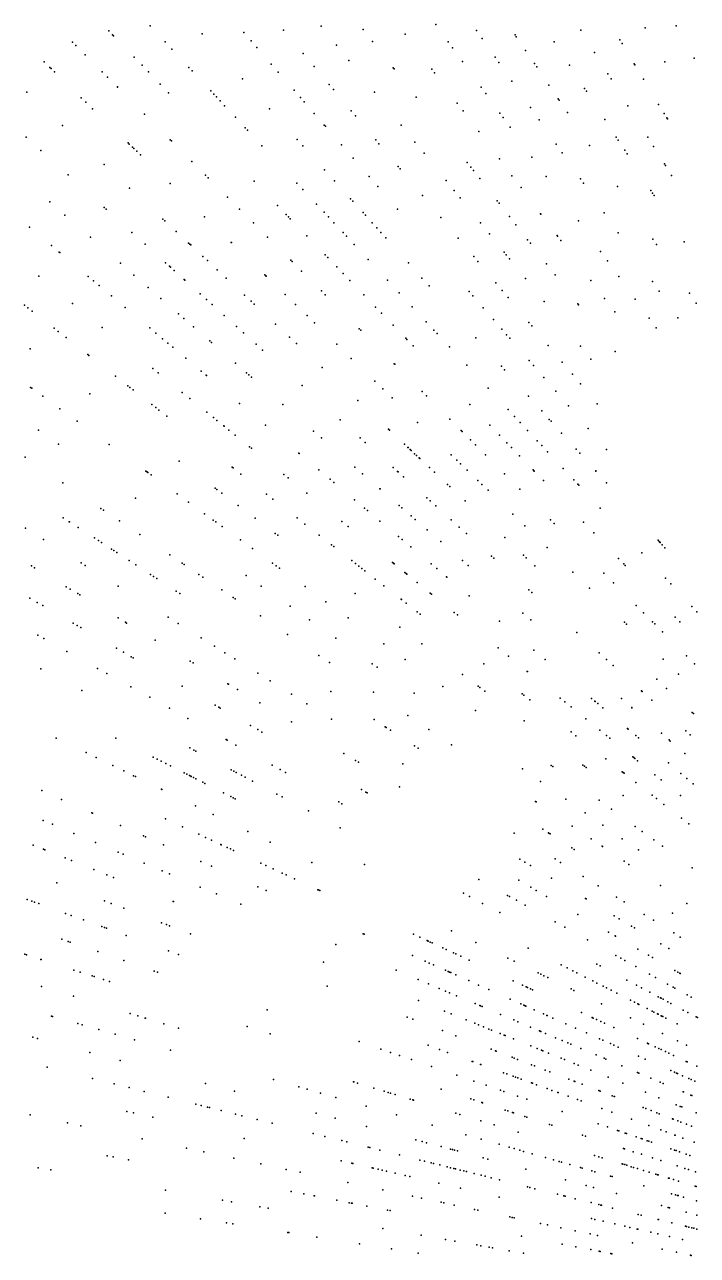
# Model space of a CAD drawing. Header units: metres. Extents: x -4327 to 4266, y -3886 to 3992.
# Drawn here: x -566.5 to -298.6, y 64 to 554.4 of the extents above; entities that cross this region are included whole.
import ezdxf

# ---------------------------------------------------------------- set-up
doc = ezdxf.new("R2010")
doc.units = ezdxf.units.M

msp = doc.modelspace()

# ---------------------------------------------------------------- linework, layer by layer
for p in [(-402.81, 554.43, 2479.02), (-532.99, 551.93, 2478.19), (-531.46, 550.35, 2514.69), (-531.08, 549.95, 2474.07), (-516.55, 553.93, 2474.95), (-495.86, 550.71, 2479.37), (-479.28, 551.34, 2493.7), (-479.2, 551.26, 86.25), (-463.42, 552.28, 2486.07), (-448.48, 553.83, 2482.74), (-431.66, 552.5, 2493.81), (-414.96, 550.67, 2467.99), (-386.6, 552.12, 2459.05), (-371.2, 550.33, 2469.33), (-370.72, 549.62, 2460.76), (-345.03, 552.17, 2475.82), (-319.36, 553.15, 2489.36), (-307.03, 553.89, 2485.08), (-547.48, 547.48, 2472.09), (-546.1, 546.1, 2475.32), (-510.61, 547.56, 2485.17), (-507.88, 544.64, 2491.59), (-476.3, 547.92, 2488.25), (-474.04, 545.32, 2491.6), (-442.3, 546.19, 2479.05), (-427.94, 547.74, 2467.2), (-397.79, 547.51, 2484.99), (-396.11, 545.2, 2469.19), (-384.36, 548.92, 2487.31), (-355.6, 547.58, 2460.86), (-329.51, 548.39, 2487.8), (-328.59, 546.86, 2492.13), (-558.79, 539.62, 2470.76), (-542.4, 542.4, 2472.76), (-522.93, 541.51, 2493.86), (-455.59, 542.95, 2479.43), (-437.36, 540.09, 2482.3), (-392.13, 539.72, 2481.64), (-379.17, 541.51, 2491.55), (-366.99, 544.08, 2489.96), (-339.51, 543.32, 2468.98), (-311.52, 539.56, 2472.97), (-299.88, 541.01, 2472.29), (-556.47, 537.38, 2469.94), (-555.97, 536.89, 2481.94), (-554.65, 535.62, 2500.05), (-535.67, 535.67, 2519.58), (-519.74, 538.21, 2488.45), (-517.2, 535.58, 2481.2), (-501.07, 537.33, 2482.82), (-499.81, 535.98, 2501.61), (-468.28, 538.69, 2491.79), (-465.5, 535.5, 2487.27), (-451.22, 537.75, 2470.97), (-419.74, 537.25, 2492.69), (-419.37, 536.77, 2469.27), (-404.38, 536.63, 2494.07), (-403.33, 535.23, 2492.99), (-377.65, 539.35, 2487.07), (-363.49, 538.89, 2488.25), (-362.58, 537.55, 2476.52), (-349.58, 538.31, 2484.68), (-334.21, 534.85, 2497.6), (-323.73, 538.78, 2477.77), (-323.53, 538.44, 2493.34), (-533.5, 533.5, 2475.06), (-512.55, 530.76, 2483.46), (-479.76, 532.83, 2497.88), (-445.19, 530.56, 2484.26), (-372.47, 531.94, 2474.72), (-357.7, 530.31, 2465.11), (-332.94, 532.82, 2465.45), (-320.1, 532.73, 2461.24), (-565.64, 527.47, 2498.01), (-543.97, 525.3, 2475.84), (-529.59, 529.59, -89.27), (-529.48, 529.48, -88.42), (-509.18, 527.27, 2486.98), (-492.4, 528.03, -46.73), (-491.11, 526.65, -55.69), (-490.14, 525.61, -28.43), (-459.22, 528.27, 2474.14), (-456.68, 525.36, 2491.59), (-443.55, 528.61, 2464.73), (-427.16, 527.49, 2465.79), (-410.53, 525.46, 2485.87), (-384.69, 529.48, 2488.63), (-382.89, 527, 2493.57), (-354.01, 524.84, 2467.33), (-343.57, 529.04, 2469.71), (-342.8, 527.86, 2492.51), (-542.13, 523.53, 2521.53), (-539.43, 520.93, 2484.29), (-488.69, 524.05, -45.59), (-486.89, 522.12, 2492.27), (-469.01, 520.89, 2493.09), (-455.23, 523.69, 2478.45), (-436.43, 520.12, 2487.76), (-394.25, 523.18, 2469.07), (-391.93, 520.11, 2470.87), (-365.08, 521.39, 2497.67), (-353.66, 524.33, 2464.91), (-326.24, 522.09, 2466.32), (-314.03, 522.63, 2465.48), (-518.71, 518.71, 2483.94), (-482.6, 517.53, -69.11), (-451.17, 519.01, 2466.68), (-434.74, 518.1, 2478.11), (-377.21, 519.19, 2489.88), (-375.92, 517.4, 2475.73), (-361.61, 516.43, 2496.63), (-350.37, 519.44, 2492.71), (-335.49, 516.61, 2473.45), (-311.87, 519.04, 2431.48), (-310.82, 517.29, 2480.9), (-310.56, 516.87, 2438.3), (-551.42, 514.2, 2483.05), (-478.64, 513.28, -74.35), (-477.78, 512.36, -85.44), (-447.17, 514.41, 2497.41), (-446.74, 513.92, 2495), (-416.55, 514.39, 2489.25), (-385.65, 511.78, 2486.24), (-373.1, 513.52, 2473.87), (-565.9, 509.54, 2478.66), (-525.33, 507.31, -99.19), (-524.86, 506.85, 2485.62), (-523.57, 505.61, -100.47), (-508.51, 508.51, 2489.98), (-508.06, 508.06, 2503.17), (-471.99, 506.15, 2466.76), (-457.99, 508.65, 2497.14), (-455.75, 506.17, 2463.84), (-440.32, 506.53, 2496.61), (-426.67, 508.48, 2490.82), (-425.41, 506.99, 2467.28), (-411.07, 507.63, 2483.79), (-354.9, 506.85, 2467.35), (-341.5, 506.3, 2475.28), (-330.94, 509.6, 2468.57), (-330.13, 508.36, 2491.84), (-318.39, 509.53, 2469.97), (-316.14, 505.92, 2417.99), (-560.04, 504.26, 2481.86), (-523.04, 505.1, -92.7), (-521.87, 503.96, -102.97), (-520.36, 502.51, 2494.48), (-435.69, 501.2, 2486.6), (-407.46, 503.17, 2472.9), (-377.46, 500.91, 2472.44), (-364.48, 501.67, 2455.67), (-352.46, 503.36, 2478.98), (-327.55, 504.38, 2466.49), (-326.63, 502.97, 2483.1), (-534.81, 498.72, 2491.14), (-499.91, 499.91, -105.07), (-447.14, 496.6, 2491.18), (-417.81, 497.92, 2493.68), (-416.95, 496.91, 2488.6), (-390.23, 499.48, 2481.58), (-388.83, 497.68, 2478.29), (-387.73, 496.27, 2488.29), (-311.75, 498.91, 2483.26), (-311.34, 498.25, 2473.94), (-549.21, 494.52, 2512.56), (-508.59, 491.14, 2483.57), (-494.48, 494.48, 2487.32), (-493.38, 493.38, 2481.78), (-475.14, 492.03, 2495.46), (-458.08, 491.23, 2503.98), (-443.16, 492.18, 2479.83), (-429.33, 493.89, 2488.39), (-398.65, 492.29, 2457.68), (-385.22, 493.06, 2489.32), (-372.43, 494.23, 2479.18), (-358.8, 493.85, 2451.13), (-345.19, 492.98, 2468.19), (-343.98, 491.26, 2442.19), (-308.86, 494.28, 2419.02), (-524.7, 489.29, 2489.17), (-485.72, 485.72, 2484.8), (-455.74, 488.72, 2491.18), (-425.85, 489.88, 2479.18), (-408.1, 486.36, 2491.37), (-395.42, 488.3, 2499.74), (-368.83, 489.46, 2472.42), (-330.43, 489.88, 2440.74), (-317.11, 488.3, 2422.26), (-316.47, 487.32, 2405.83), (-315.86, 486.38, 2424.35), (-556.54, 483.79, 2482.02), (-534.78, 481.52, 2491.66), (-534.06, 480.87, 2488.3), (-480.88, 480.88, 2475.8), (-465.77, 482.32, 2488.76), (-450.26, 482.85, 2493.84), (-436.68, 484.99, 2498.16), (-435.86, 484.07, 2499), (-418.02, 480.88, 2483.31), (-393.11, 485.45, 2490.87), (-378.35, 484.26, 2467.63), (-377.58, 483.28, 2474.12), (-550.49, 478.54, 2489.86), (-511.43, 476.92, 2492.51), (-510.69, 476.23, 2483.71), (-494.88, 477.9, 2472.84), (-462.34, 478.77, 2503.02), (-461.45, 477.84, 2498.19), (-460.73, 477.1, 2472.59), (-447.26, 479.63, 2493.71), (-445.55, 477.79, 2473.17), (-431.76, 479.52, 2475.54), (-430.81, 478.47, 2486.75), (-400.72, 477.56, 2491.7), (-373.41, 477.94, 2458.28), (-361.02, 479.09, 2466.09), (-360.88, 478.9, 2465.11), (-345.97, 476.18, 2466.49), (-335.67, 479.39, 2476.29), (-564.55, 473.71, 2510.57), (-523.81, 471.64, 2486.27), (-506.1, 471.94, 2497.92), (-475.4, 475.4, 2495.52), (-443.4, 475.49, 2472.19), (-439.72, 471.55, 2473.6), (-428.1, 475.45, 2493.48), (-426.27, 473.43, 2488.5), (-424.61, 471.57, 2473.14), (-385.03, 475.47, 2473.97), (-381.42, 471.01, 2479.76), (-370.84, 474.65, 2464.46), (-330.11, 471.45, 2471.37), (-555.85, 466.42, 2492.01), (-540.32, 469.7, 2489.08), (-518.54, 466.9, 2461.25), (-501.21, 467.39, 2500.28), (-500.68, 466.89, 2487), (-500.39, 466.62, 2485.55), (-484.23, 467.62, 2493.22), (-484.18, 467.57, 2492.98), (-469.73, 469.73, 2481.89), (-454.08, 470.22, 2474.62), (-438.4, 470.13, 2511.02), (-435.33, 466.84, 2476.56), (-422.72, 469.48, 2490.37), (-393.85, 469.37, 2460.35), (-366.2, 468.71, 2445.2), (-365.11, 467.32, 2467.23), (-354.45, 470.37, 2480.02), (-354.3, 470.17, 2466.98), (-352.94, 468.36, 2451.58), (-316.29, 468.92, 2483.92), (-314.84, 466.76, 2466.3), (-303.88, 467.93, 2475.14), (-552.74, 463.8, 2513.74), (-552.46, 463.57, 2491.99), (-495.53, 462.09, 2487.89), (-446.8, 462.67, 2478.66), (-445.81, 461.65, 2478.77), (-387.67, 462.01, 2467.62), (-375.53, 463.75, 2476.63), (-374.72, 462.74, 2465.36), (-373.43, 461.15, 2474.6), (-337.13, 464.02, 2469), (-528.38, 459.31, 2479.82), (-510.37, 459.54, 2484.32), (-508.83, 458.15, 2492.67), (-508.38, 457.75, 2490.5), (-508.38, 457.74, 2501.13), (-506.9, 456.42, -110.52), (-493.75, 460.43, 2478.96), (-489.81, 456.75, 2496.74), (-460.51, 460.51, 2487.41), (-460.03, 460.03, 2479.31), (-456.24, 456.24, 2469.86), (-442.24, 457.95, 2492.48), (-429.74, 460.84, 2501.1), (-413.68, 459.44, 2476.75), (-385.99, 460, 2480.35), (-358.69, 459.1, 2483.32), (-334.46, 460.34, 2425.4), (-560.9, 454.21, 2493.91), (-541.15, 454.08, 2486.6), (-539.07, 452.34, 2487.37), (-523.01, 454.65, 2485.71), (-502.98, 452.89, -105.5), (-502.69, 452.63, -112.63), (-486.2, 453.39, 2472.95), (-470.91, 454.75, 2478.25), (-470.48, 454.33, 2498.05), (-470.39, 454.25, 2481.02), (-439.64, 455.26, 2506.33), (-436.98, 452.51, 2502.65), (-422.05, 452.6, 2479.18), (-408.3, 453.46, 2467.42), (-378.89, 451.55, 2476.05), (-366.99, 453.2, 2467.53), (-355.27, 454.72, 2447.65), (-341.01, 452.53, 2433.14), (-329.91, 454.08, 2471.06), (-316.51, 452.02, 2466.78), (-536.89, 450.5, 2487.66), (-531.91, 446.32, 2485.33), (-517.27, 449.66, 2489.89), (-517.25, 449.63, 2495.08), (-496.66, 447.19, 2469.93), (-479.01, 446.68, 2474.02), (-462.76, 446.88, 2495.93), (-448.33, 448.33, 2487.98), (-446.77, 446.77, 2507.88), (-431.39, 446.71, 2476.32), (-417.32, 447.52, 2480.13), (-405.45, 450.3, 2473.36), (-389.52, 448.09, 2481.97), (-387.98, 446.32, 2478.16), (-376.32, 448.48, 2465.19), (-313.88, 448.27, 2484.45), (-301.75, 447.36, 2482.02), (-566.51, 442.6, 2499.41), (-565.24, 441.61, 2488.69), (-547.41, 443.28, 2484.58), (-526.44, 441.73, 2491.2), (-512.28, 445.31, 2487.04), (-494.07, 444.87, 2467.76), (-491.89, 442.9, 2472.95), (-476.31, 444.17, -92.07), (-475.1, 443.03, 2492.23), (-458.66, 442.92, 2485), (-426.73, 441.9, 2478.25), (-412.18, 442.01, 2461.13), (-383.88, 441.61, 2481.96), (-374.02, 445.74, 2468.09), (-359.64, 444.12, 2466.15), (-346.21, 443.12, 2438.76), (-345.98, 442.83, 2480.39), (-335.6, 445.36, 2486.49), (-323.36, 445.06, 2415.91), (-299.07, 443.39, 2486.12), (-563.57, 440.31, 2476.29), (-505.19, 439.15, 2479.22), (-503.09, 437.33, 2474.28), (-487.06, 438.55, 2497.69), (-454.04, 438.46, 2511.14), (-424.42, 439.49, 2482.16), (-379.86, 436.98, 2467.99), (-331.52, 439.94, 2475.19), (-317.81, 437.43, 2480.5), (-306.36, 437.53, 2304.92), (-554.8, 433.46, 2488.57), (-553.19, 432.2, 2496.94), (-535.57, 433.7, 2482.37), (-516.71, 433.57, 2492.86), (-499.22, 433.96, 2504.11), (-482.14, 434.12, 2500.2), (-479.39, 431.64, -92.99), (-466.57, 435.08, -93.39), (-451.08, 435.61, 2477.63), (-433.26, 433.26, 2460.35), (-432.68, 432.68, 2480.13), (-419.7, 434.61, 2471.99), (-406.57, 435.99, 2468.28), (-403.52, 432.72, 2479.38), (-376.52, 433.13, 2482.78), (-365.67, 435.79, 2485.73), (-364.48, 434.36, 2446.91), (-315.04, 433.62, 2491.5), (-550.01, 429.72, 2461.97), (-514.26, 431.52, -111.4), (-511.57, 429.26, -111.19), (-509.42, 427.45, 2495.41), (-492.79, 428.38, 2505.05), (-492.08, 427.76, -93.99), (-474.36, 427.12, 2476.56), (-461.04, 429.93, 2479.36), (-458.22, 427.3, -96.96), (-442.25, 427.08, 2503.62), (-414.77, 429.5, 2472.17), (-414.27, 428.99, -103.31), (-402.29, 431.4, -104.18), (-386.85, 429.64, 2482.57), (-374.56, 430.88, 2469.87), (-373.34, 429.48, 2467.99), (-564.37, 425.28, -488.81), (-541.32, 422.93, 2490.24), (-540.88, 422.58, 2493.5), (-507.5, 425.84, 2480.56), (-471.73, 424.75, 2496.57), (-411.8, 426.43, 2472.17), (-397.26, 426.01, -99.93), (-357.98, 426.62, 2476.91), (-345.21, 426.3, 2421.14), (-331.36, 424.12, 2412.18), (-515.49, 417.44, 2494.57), (-502.32, 421.5, 2476.92), (-482.53, 419.46, 2475), (-448.02, 417.78, 2465.54), (-436.42, 421.45, 2459.01), (-419.3, 419.3, 2466.98), (-419.08, 419.08, -102.67), (-390.46, 418.72, 2458.47), (-376.62, 418.28, 2484.29), (-375.39, 416.92, 2488.8), (-365.6, 420.58, 2491.18), (-363.88, 418.59, 2473.07), (-352.41, 419.99, 2438.37), (-341.06, 421.18, 2473.32), (-530.36, 414.36, 2492.74), (-513.27, 415.64, 2511.36), (-496.16, 416.32, 2479.3), (-494.27, 414.74, 2469.86), (-494.1, 414.6, 2502.46), (-478.14, 415.64, 2486.04), (-477.29, 414.91, -101.4), (-476.23, 413.98, 2476.11), (-426.99, 412.34, -106.17), (-359.72, 413.82, 2489.33), (-348.32, 415.11, 2479.48), (-564.16, 409.88, 2480.34), (-563.66, 409.52, 2488.56), (-540.5, 407.29, -467.86), (-525.45, 410.53, 2496.74), (-524.58, 409.85, 2476.33), (-523.31, 408.85, 2497.47), (-503.71, 407.89, 2497.78), (-456.01, 410.6, 2463.99), (-423.87, 409.32, 2463.25), (-408.2, 408.2, 2472.76), (-381.87, 409.51, -110.58), (-355.02, 408.4, 2476.06), (-345.13, 411.31, 2443.97), (-559.27, 406.33, 2490.07), (-515.86, 403.03, 2478.25), (-500.66, 405.42, 2477.1), (-480.88, 403.51, 2485.97), (-463.67, 403.06, 2478.49), (-433.87, 404.59, 2485.95), (-420.09, 405.67, 2477.09), (-406.49, 406.49, 2474.61), (-389.19, 403.02, 2491.79), (-365.91, 406.39, 2489.14), (-349.88, 402.49, 2485.68), (-338.46, 403.36, -68.59), (-552.43, 401.36, 2485.92), (-514.3, 401.81, -112.33), (-513.01, 400.81, 2481.01), (-509.91, 398.38, 2493.66), (-493.97, 400.01, 2477.26), (-491.28, 397.83, 2503.42), (-373.99, 401.06, 2483.17), (-371.45, 398.33, 2472.73), (-360.58, 400.47, 2472.2), (-561.02, 392.83, -473.73), (-545.57, 396.38, 2470.88), (-489.91, 396.72, 2479.36), (-487.24, 394.56, 2500.08), (-487.05, 394.4, -94.19), (-485.17, 392.88, -91.74), (-470.59, 394.87, 2478.25), (-451.41, 392.41, 2464.71), (-440.83, 396.93, 2479.79), (-421.62, 393.17, 2475.51), (-421.21, 392.79, 2479.23), (-410, 395.93, 2465.73), (-397.23, 397.23, 2473.25), (-392.71, 392.71, 2457.53), (-381.24, 394.78, 2478.72), (-369.11, 395.82, 2496), (-366.19, 392.69, 2476.21), (-357.59, 397.14, 2490.82), (-356.89, 396.37, 2492.57), (-342.08, 393.52, 2443.23), (-482.69, 390.88, -96.12), (-448.31, 389.71, 2483.19), (-432.84, 389.73, 2494.91), (-430.84, 387.93, 2471.16), (-392.29, 392.29, -109.57), (-388.93, 388.93, 2497.14), (-377.41, 390.82, 2473.02), (-374.53, 387.84, 2486.47), (-362.36, 388.58, 2476.39), (-352.67, 391.68, -97.53), (-553.04, 387.24, -466.72), (-532.78, 387.09, 2482.12), (-476.94, 386.22, 2475.82), (-476.17, 385.59, 2495.12), (-457.27, 383.69, 2495.35), (-457.12, 383.57, -102.7), (-415.28, 387.25, 2481.1), (-413.86, 385.93, -114.01), (-413.79, 385.87, -106.62), (-413.04, 385.17, -108.02), (-412.6, 384.76, -112.38), (-411.21, 383.46, -109.13), (-410.47, 382.77, 2477.22), (-396.61, 383, 2483.79), (-386.95, 386.95, -96.95), (-382.95, 382.95, 2478.01), (-372.65, 385.89, 2474.01), (-369.46, 382.59, 2465.79), (-360.59, 386.68, 2457.77), (-358.32, 384.25, 2475.1), (-346.86, 385.23, -97.68), (-345.48, 383.69, 2432.3), (-334.75, 385.08, 2443.04), (-566.35, 382.01, 2492.32), (-504.92, 380.49, 2497.98), (-483.85, 378.03, -97.77), (-483.51, 377.76, -100.44), (-434.95, 378.09, 2468.62), (-419.77, 377.96, 2474.35), (-409.46, 381.83, 2483.68), (-409.18, 381.56, 2469.41), (-405.3, 377.94, 2483.68), (-394.43, 380.9, 2470.12), (-392.91, 379.43, -109.11), (-518.21, 376.5, 2479.6), (-518, 376.35, -91.23), (-517.6, 376.06, -91.16), (-517.44, 375.94, -92.56), (-516.18, 375.03, 2509.41), (-480.43, 375.35, -96.39), (-463.24, 375.12, 2462.12), (-461.63, 373.82, 2483.19), (-449.31, 377.02, 2493.96), (-444.83, 373.26, 2499.69), (-431.94, 375.48, 2488.28), (-417.97, 376.34, 2476.18), (-417.76, 376.16, 2474.96), (-415.58, 374.19, 2487.16), (-403.35, 376.13, 2478.12), (-390.24, 376.85, -96.42), (-386.02, 372.78, 2481.39), (-375.37, 375.37, 2480.84), (-364.06, 377, 2482.28), (-363.73, 376.65, -96.9), (-363.58, 376.5, -98.04), (-352.04, 377.52, 2458.14), (-347.81, 372.98, -101.59), (-339.06, 376.56, 2432.79), (-339.02, 376.52, 2432.55), (-551.36, 371.9, 2495.65), (-551.31, 371.86, 2479.11), (-490.66, 369.74, -424.47), (-490.01, 369.25, -423.9), (-443.38, 372.04, 2473.17), (-425.01, 369.46, 2491.91), (-424.97, 369.42, 2479.1), (-398.06, 371.2, 2471.02), (-397.23, 370.42, 2472.29), (-384.41, 371.22, 2464.48), (-381.98, 368.87, 2488.22), (-369.3, 369.3, 2453.79), (-359.94, 372.72, 2454.15), (-346.22, 371.28, -96.52), (-345.82, 370.85, -99.57), (-334.82, 371.85, 2435.63), (-522.38, 365.77, -440.85), (-505.73, 367.43, 2498.49), (-501.2, 364.14, 2481.85), (-487.97, 367.71, 2476.49), (-470.23, 367.38, 2470.71), (-467.68, 365.39, 2481), (-454.11, 367.73, 2478.55), (-435.11, 365.1, 2475.68), (-406.4, 365.92, 2469.93), (-405.08, 364.73, 2468.28), (-391.08, 364.69, 2472.59), (-536.16, 361.64, 2497.89), (-535.09, 360.92, 2504.16), (-494.82, 359.51, -98.41), (-481.46, 362.81, -416.52), (-431.16, 361.79, -106.06), (-429.94, 360.76, 2477.22), (-417.39, 362.83, -106.72), (-416.27, 361.85, 2471.96), (-412.56, 358.63, 2475.36), (-402.82, 362.7, 2480.21), (-372.13, 359.36, 2483.7), (-337.33, 361.74, 2434.51), (-566.2, 353.8, 2499.88), (-551.18, 357.94, 2499.03), (-548.74, 356.35, 2499.02), (-548.58, 356.25, 2498.29), (-545.13, 354.01, 2482.57), (-528.76, 356.65, 2502.76), (-491.38, 357.01, 2485.1), (-490.37, 356.27, -99.56), (-490.36, 356.27, -102.62), (-487.89, 354.47, 2473.29), (-474.69, 357.7, 2478.73), (-458.03, 357.85, 2483.64), (-454.91, 355.42, 2485.08), (-440.15, 356.43, 2474.77), (-437.72, 354.46, -103.91), (-425.02, 356.63, 2486.6), (-410.97, 357.25, 2472.24), (-406.23, 353.13, 2482.31), (-396.67, 357.16, 2481.24), (-393.41, 354.23, -111.47), (-367.35, 354.75, -103.17), (-357.14, 357.14, 2438.24), (-355.58, 355.58, -100.17), (-343.94, 356.16, 2443.85), (-559.02, 349.32, 2489.97), (-538.75, 349.87, 2503.65), (-537.14, 348.82, 2501.82), (-520.65, 351.19, 2498.53), (-480.55, 349.14, 2489.11), (-466.68, 351.67, -403.73), (-465.69, 350.93, -402.87), (-449.27, 351.01, 2436.17), (-417.68, 350.47, 2481.81), (-416.2, 349.23, 2492.47), (-400.8, 348.41, 2481.82), (-390.6, 351.7, -98.45), (-375.34, 350.01, -96.71), (-339.86, 351.94, 2463.13), (-314.2, 348.95, -110.97), (-313.79, 348.5, -111.37), (-313.68, 348.37, 2307.36), (-313.63, 348.32, -113.47), (-535.94, 348.04, 2490.57), (-531.9, 345.42, 2494.39), (-530.97, 344.82, 2484.35), (-529.83, 344.08, 2479.02), (-475.72, 345.63, 2464.06), (-444.27, 347.1, 2488.43), (-443.42, 346.44, 2477.4), (-412.77, 346.35, 2471.95), (-358.42, 346.12, 2425.35), (-320.74, 343.95, 2354.24), (-313.39, 348.05, -111.77), (-312.57, 347.15, -111.48), (-311.51, 345.97, -110.56), (-563.77, 338.75, 2500.96), (-543.99, 339.92, 2466.45), (-542.41, 338.94, 2504.11), (-524.9, 340.87, 2495.72), (-522.25, 339.15, 2483.11), (-508.74, 343.15, 2475.58), (-503.84, 339.85, 2492.48), (-502.95, 339.25, 2482.19), (-467.76, 339.85, 2476.66), (-466.35, 338.82, 2493.74), (-436.26, 340.84, -103.7), (-434.77, 339.68, 2491.9), (-433.36, 338.58, -108.3), (-419.99, 340.1, 2479.28), (-419.63, 339.81, -109.7), (-419.35, 339.59, -111.47), (-404.66, 339.55, 2475.26), (-392.2, 340.93, 2481.42), (-389.92, 338.96, 2480.52), (-380.54, 342.64, 2458.49), (-379.66, 341.85, 2479.92), (-367.9, 343.07, 2435.08), (-366.73, 341.98, -105.87), (-363.32, 338.8, -103.75), (-329.97, 341.69, -106.26), (-327.92, 339.57, 2363.06), (-327.33, 338.96, -111.63), (-562.55, 338.01, 2501.08), (-516.35, 335.32, 2472.24), (-515.19, 334.57, 2466.66), (-513.91, 333.74, 2466.27), (-497.19, 335.36, 2477.19), (-495.54, 334.24, 2468.93), (-478.33, 334.93, -403.44), (-465.02, 337.86, 2492.84), (-432.17, 337.65, 2470.61), (-431.07, 336.79, 2496.52), (-426.87, 333.51, 2485.14), (-415.07, 336.12, 2489.35), (-414.52, 335.67, -105.64), (-414.26, 335.46, -108.6), (-402.42, 337.67, 2461.57), (-398.55, 334.42, -95.69), (-398.41, 334.31, -93.9), (-398.39, 334.29, -96.83), (-348.19, 336.24, 2450.91), (-335.81, 335.81, -107.87), (-311.33, 333.86, -98.46), (-549.94, 330.44, 2494.83), (-548.35, 329.48, 2504.59), (-529.22, 330.69, 2488.45), (-506.16, 328.7, 2469.32), (-488.04, 329.18, 2478.81), (-472.27, 330.68, -398.33), (-454.86, 330.48, 2481.61), (-423.42, 330.81, 2471.52), (-410.13, 332.11, 2479.46), (-365.68, 329.26, -103.05), (-341.63, 329.9, -110.05), (-331.95, 331.95, -112.57), (-309.18, 331.55, -111.06), (-564.49, 325.91, 2500.7), (-561.54, 324.21, 2504.42), (-545.36, 327.69, 2479.68), (-544.47, 327.15, 2481.23), (-504.73, 327.78, 2468.19), (-483.53, 326.15, 2473.93), (-482.66, 325.56, 2457.48), (-446.56, 324.45, 2467.52), (-434.89, 327.72, -376.01), (-416.6, 325.48, 2477.22), (-416.49, 325.4, -110.69), (-414.51, 323.85, 2478.04), (-404.97, 327.94, 2488.27), (-404.48, 327.54, 2458.51), (-389.48, 326.81, 2481.7), (-364.5, 328.2, -106.91), (-559.29, 322.9, 2505.61), (-472.62, 318.78, 2478.53), (-460.81, 322.66, -388.66), (-410.23, 320.5, -93.99), (-409.02, 319.57, -98.11), (-395.42, 320.2, -94.45), (-394.15, 319.18, 2455.16), (-368.06, 319.95, 2427.5), (-322.98, 322.98, -97.22), (-320.04, 320.04, 2265.73), (-300.82, 322.59, 2094.82), (-298.76, 320.38, 2097.49), (-547.17, 315.91, 2484.94), (-545.57, 314.99, 2506.29), (-544.15, 314.16, 2499.74), (-529.27, 318.02, 2485.19), (-526.34, 316.26, 2465.69), (-525.88, 315.98, 2463.51), (-509.32, 318.26, 2463.09), (-505.41, 315.81, 2473.47), (-453.06, 317.24, -382.13), (-437.67, 317.99, 2488.37), (-417.15, 314.35, -360.67), (-377.44, 316.71, -101.22), (-364.93, 317.23, -107.06), (-327.63, 316.38, -107.64), (-326.81, 315.59, -111.3), (-316.45, 316.45, -98.57), (-315.6, 315.6, -101.63), (-307.45, 318.37, 2096.29), (-305.58, 316.43, 2094.81), (-561.3, 311.14, 2501.23), (-558.81, 309.75, 2501.44), (-514.52, 309.15, 2479.37), (-496.18, 310.05, 2481.71), (-461.77, 311.47, 2489.96), (-442.61, 309.92, -373.31), (-346.67, 312.14, -105.42), (-312.44, 312.44, 2098.48), (-549.68, 304.69, 2506.15), (-529.98, 305.98, 2468.78), (-527.18, 304.37, 2467.27), (-490.93, 306.76, 2467.5), (-486.74, 304.15, 2489.18), (-423.46, 307.66, 2472.45), (-408.28, 307.66, -353), (-377.97, 306.07, 2434.65), (-363.75, 305.22, -108.13), (-524.02, 302.54, 2487.46), (-523.28, 302.12, 2472.23), (-500.65, 300.82, 2483.49), (-499.39, 300.06, 2483.32), (-482.79, 301.68, 2462.81), (-449.32, 303.07, 2486.37), (-445.15, 300.26, 2482.85), (-428.12, 299.77, -361.09), (-414.99, 301.51, -92.61), (-383.65, 299.74, -101.13), (-373.88, 302.76, 2435.95), (-359.21, 301.41, -104.89), (-337.69, 304.06, -97.49), (-334.82, 301.47, -108.82), (-312.25, 301.54, 2095.51), (-302.93, 302.93, 2091.07), (-299.74, 299.74, -110.24), (-560.03, 297.77, 2477.6), (-537.43, 297.9, 2467.39), (-533.82, 295.9, 2491.33), (-473.61, 295.94, 2490.14), (-426.18, 298.42, -359.25), (-392.18, 295.53, -339.08), (-366.33, 296.65, -108.69), (-366.29, 296.62, -110.03), (-332.2, 299.12, -96.17), (-306.06, 295.56, 2094.22), (-524.27, 290.61, 2481.89), (-503.73, 290.83, 2461.2), (-485.57, 291.76, 2475.26), (-485.35, 291.63, 2486.6), (-481.79, 289.49, 2462.16), (-468.77, 292.92, 2490.14), (-400.01, 290.62, 2454.19), (-385.93, 290.82, -333.68), (-385.25, 290.3, 2428.56), (-314.81, 293.56, -104.71), (-310.84, 289.87, 2086.14), (-543.72, 289.1, 2472.72), (-516.69, 286.4, 2469.57), (-460.23, 287.58, 2496.19), (-444.6, 288.73, 2484.06), (-427.55, 288.39, 2462.58), (-411.35, 288.03, -346.75), (-383.3, 288.84, -331.4), (-368.34, 287.78, -113.43), (-368.34, 287.78, -112.36), (-367.71, 287.29, -108.13), (-365.27, 285.38, -108.21), (-353.21, 286.02, -100.63), (-351.37, 284.54, -100.88), (-340.8, 285.96, 2095.8), (-339.42, 284.81, -108.81), (-339.29, 284.7, 2281.91), (-328.83, 285.85, 2091.86), (-320.91, 288.95, 2090.36), (-320.64, 288.71, 2106.01), (-316.72, 285.18, 2183.04), (-508.84, 282.05, 2473.76), (-490.61, 283.25, 2487.82), (-489.19, 282.43, 2486.91), (-488.61, 282.1, 2496.54), (-472.88, 284.13, 2478.85), (-454.09, 283.75, 2489.06), (-386.96, 281.14, 2428.85), (-348.91, 282.55, -108.95), (-338.29, 283.86, 2097.26), (-336.3, 282.19, -99.97), (-324.75, 282.3, 2094.51), (-324.66, 282.22, 2222.76), (-300.63, 280.34, 2111.61), (-300.12, 279.87, -109.6), (-501.5, 277.99, 2486.75), (-476.5, 275.11, 2485.07), (-460.28, 276.56, 2496.14), (-444.32, 277.64, 2481.54), (-427.31, 277.5, 2452.89), (-413.89, 279.17, 2457.3), (-367.53, 276.96, -317.77), (-343.03, 277.78, 2096.28), (-553.91, 270.16, 2474.66), (-530.22, 270.16, 2481.65), (-473.69, 273.49, 2470.42), (-472, 272.51, 2480.84), (-422.9, 274.64, 2454.49), (-422.56, 274.41, 2439), (-420.77, 273.25, 2435.36), (-405.6, 273.58, 2449.11), (-348.91, 272.6, -94.49), (-346.97, 271.09, 2091.15), (-337.44, 273.25, 2090.38), (-334.78, 271.1, 2091.09), (-333.49, 270.06, -101.66), (-326.48, 273.95, -103.18), (-326.12, 273.65, 2101.31), (-323.1, 271.12, -110.43), (-322.05, 270.23, -104.7), (-322, 270.19, -103.95), (-312.96, 272.05, 2099.69), (-303.21, 273.01, -112.55), (-301.45, 271.42, -105.97), (-500.67, 266.21, 2502.82), (-499.09, 265.37, 2488.61), (-498.28, 264.94, 2490.87), (-486.25, 269.53, 2478.92), (-485.83, 269.3, 2489.53), (-482.34, 267.36, 2503.73), (-411.27, 267.08, 2434.09), (-409.83, 266.14, 2439.28), (-396.58, 267.5, 2457.37), (-309.89, 269.38, -109.66), (-309.39, 268.95, -112.12), (-541.97, 264.34, 2502.63), (-537.97, 262.38, 2484.16), (-515.33, 262.57, 2495.86), (-513.76, 261.78, 2494.47), (-512.11, 260.93, 2474.12), (-510.28, 260, 2496.14), (-439.42, 264.03, 2454.54), (-434.74, 261.22, 2455.16), (-433.51, 260.48, 2454.95), (-335.09, 261.8, 2190.86), (-324.36, 262.66, -103.46), (-323.95, 262.33, -104.53), (-323.56, 262.01, -110.46), (-322.4, 261.08, 2094.56), (-310.11, 260.21, 2110.27), (-303.64, 263.95, 2097.26), (-531.37, 259.17, 2501.59), (-527.05, 257.06, 2487.31), (-523.13, 255.15, 2480.89), (-508.47, 259.08, 2493.53), (-503.02, 256.3, -105.11), (-501.87, 255.72, -105.19), (-500.88, 255.21, 2487.52), (-484.27, 257.49, 2490.06), (-483.23, 256.94, 2484.69), (-482.22, 256.4, 2485.96), (-480.2, 255.33, 2488.51), (-467.94, 259.38, 2467.41), (-464.75, 257.62, 2483.28), (-462.66, 256.45, 2478.68), (-415.91, 259.89, 2441.22), (-368.21, 257.82, -310.38), (-356.8, 259.23, 2100.19), (-356.2, 258.8, 2261.79), (-344.2, 259.37, -297.6), (-343.55, 258.88, -297.03), (-342.87, 258.37, -99.73), (-328.58, 256.71, -105.05), (-328.17, 256.39, -107.1), (-327.78, 256.09, -106), (-315.55, 255.53, 2085.85), (-305.13, 256.04, 2107.44), (-522.41, 254.79, 2477.48), (-500.32, 254.93, 2497.4), (-500.13, 254.83, 2496.42), (-499.28, 254.4, 2485.88), (-498.37, 253.93, -104.45), (-495.56, 252.5, -107.64), (-494.69, 252.06, 2488.31), (-478.72, 254.54, 2467.9), (-475.83, 253, 2491.89), (-417.17, 250.66, 2443.25), (-361.13, 252.87, -304.41), (-323.16, 252.48, -115.3), (-313, 253.46, 2111.94), (-302.79, 254.07, 2091.22), (-300.27, 251.96, 2098.96), (-559.66, 249.18, 2483.04), (-551.83, 245.69, 2471.5), (-512.02, 249.73, 2482.99), (-511.82, 249.63, 2482.01), (-487.26, 248.27, 2469.93), (-484.39, 246.81, -110.45), (-483.4, 246.3, 2482.41), (-482.65, 245.92, 2472.1), (-466.1, 247.83, 2480.19), (-463.96, 246.69, 2455.66), (-432.4, 249.64, 2450.66), (-430.65, 248.64, 2433.97), (-430.04, 248.28, 2457.84), (-351.02, 245.79, -295.89), (-337.69, 245.35, 2083.6), (-328.12, 247.25, 2092.29), (-316.58, 247.34, 2112.9), (-314.91, 246.04, 2089.37), (-305.38, 247.29, 2104.12), (-539.76, 240.32, 2493.97), (-498.53, 243.15, 2492.27), (-453.5, 241.13, 2452.55), (-441.42, 244.69, 2443.16), (-440.13, 243.97, 2442.7), (-363.08, 244.9, 2256.39), (-362.78, 244.7, 2100.91), (-343.27, 240.36, -289.36), (-332.85, 241.83, 2095.24), (-311.91, 243.69, 2094.17), (-559.1, 237.32, 2485.1), (-555.46, 235.78, 2486.58), (-539.43, 240.17, 2510.75), (-510.35, 237.98, 2498.07), (-491.41, 239.68, 2501.7), (-304.91, 238.22, 2116.67), (-302.07, 236, 2097), (-546.88, 232.14, 2501.67), (-528.36, 235.24, 2495.86), (-519.14, 231.14, 2483.05), (-518.37, 230.79, 2479.4), (-503.58, 234.82, 2490.26), (-497.18, 231.84, 2490.55), (-494.45, 230.57, 2476.88), (-477.59, 232.94, 2450.55), (-440.79, 234.37, 2430), (-371.6, 232.2, 2092.36), (-360.13, 233.87, 2095.97), (-357.92, 232.44, 2094.72), (-357.71, 232.3, 2093.49), (-357.17, 231.95, 2096.18), (-348.46, 235.04, 2092.2), (-336.19, 235.4, -283.39), (-323.35, 234.93, 2102.09), (-320.58, 232.91, 2109.1), (-563.11, 227.51, 2496.69), (-559.04, 225.87, 2472.8), (-558.44, 225.62, 2499.71), (-538.33, 228.51, 2474.58), (-511.26, 227.63, 2482.7), (-492.06, 229.45, 2490.76), (-488.37, 227.73, 2491.65), (-488.23, 227.66, 2490.92), (-485.81, 226.54, 2491.75), (-484.53, 225.94, 2491.79), (-468.77, 228.63, 2457), (-348.54, 226.34, 2098.24), (-347.66, 225.77, 2098.96), (-340.9, 229.94, 2106.24), (-336.55, 227.01, 2116.16), (-336.35, 226.87, 2096.35), (-328.5, 230.02, -276.75), (-316, 229.58, 2110.66), (-312.44, 227, 2106.14), (-550.42, 222.38, 2499.73), (-547.79, 221.32, 2487.81), (-529.21, 224.64, 2493.33), (-527.3, 223.83, 2478.15), (-496.4, 221.01, 2486.31), (-483.28, 225.36, 2439.91), (-369.35, 221.93, 2097.45), (-355.23, 221.97, 2139.38), (-327.78, 221.09, 2098.07), (-322.1, 225.54, -271.35), (-538.99, 217.77, 2471.81), (-518.94, 220.28, 2494.59), (-511.76, 217.23, 2478.92), (-508.81, 215.98, 2496.54), (-492.06, 219.08, 2484.02), (-472.44, 220.3, 2449.14), (-470.45, 219.37, 2425.83), (-467.5, 218, 2443.14), (-464, 216.37, 2431.43), (-452.13, 220.52, 2435.08), (-431.22, 219.72, -102.73), (-367.26, 220.67, 2097.18), (-365, 219.32, 2095.93), (-353.06, 220.62, 2108.03), (-325.84, 219.78, 2098.26), (-300.66, 218.44, 2097.58), (-553.62, 212.51, 2484.97), (-533.79, 215.66, 2490.58), (-531.13, 214.59, 2503.04), (-462.39, 215.61, 2442.79), (-459.01, 214.04, 2431.57), (-385.61, 213.75, 2088.21), (-369.77, 213.48, 2095.7), (-356.76, 214.37, 2101.43), (-344.14, 215.04, 2127.9), (-338.08, 211.26, 2096.69), (-313.31, 211.33, 2099.76), (-496.57, 210.78, 2507.63), (-490.15, 208.06, 2430.09), (-473.64, 210.88, 2435.94), (-470.33, 209.41, 2438.49), (-449.74, 209.72, -119.85), (-449.52, 209.61, -119.79), (-449, 209.37, -121.08), (-391.7, 208.27, 2101.18), (-389.36, 207.02, 2099.95), (-374.26, 207.46, 2094.48), (-373.37, 206.96, 2155.38), (-364.94, 210.7, 2097.59), (-362.77, 209.45, 2127.15), (-358.66, 207.07, 2097), (-343.17, 206.2, 2111.89), (-342.89, 206.03, 2110.17), (-330.88, 206.76, 2114.81), (-565.49, 205.82, 2491.61), (-563.66, 205.15, 2489.51), (-562.56, 204.76, 2472.81), (-560.92, 204.16, 2495.35), (-534.67, 205.24, 2489.98), (-532.09, 204.25, 2490.36), (-527.01, 202.3, 2491.6), (-507.31, 204.96, 2497.01), (-507.26, 204.95, 2451.96), (-480.35, 203.9, 2425.76), (-384.16, 204.26, 2100.41), (-370.7, 205.48, 2092), (-367.18, 203.53, 2131.81), (-327.8, 204.83, 2095.14), (-302.78, 204.23, 2094.65), (-550.26, 200.28, 2495.98), (-548.02, 199.46, 2498.08), (-543.1, 197.67, 2475.68), (-511.98, 196.53, 2496.22), (-377.29, 200.61, 2091.55), (-355.22, 196.9, 2098.56), (-346.18, 199.87, 2102.33), (-331.68, 199.29, 2097.35), (-329.74, 198.13, 2104.38), (-319.86, 199.87, 2102.18), (-316.08, 197.51, 2103.74), (-308.57, 200.39, -103.66), (-308.52, 200.36, -103.86), (-535.76, 195, 2497.5), (-534.76, 194.64, 2505.43), (-533.96, 194.34, 2476.65), (-526.13, 191.5, 2458.81), (-510.04, 195.79, 2448.54), (-508.8, 195.31, 2448.84), (-500.5, 192.12, 2421.36), (-431.66, 192.19, -120.96), (-431.25, 192, -124.7), (-411.68, 191.97, -114.7), (-396.48, 193.38, 2100.68), (-351.35, 194.75, 2094.07), (-334.02, 192.85, 2103.43), (-331.35, 191.31, 2106.03), (-324.81, 195.17, 2098.82), (-323.68, 194.49, 2098.04), (-308.04, 192.49, 2096.77), (-551.76, 189.99, 2481.3), (-549.17, 189.09, 2451.64), (-548.43, 188.84, 2460.3), (-442.59, 187.87, 2277.3), (-409.15, 190.79, -114.52), (-406.23, 189.43, -115.01), (-406.06, 189.35, -115.74), (-405.78, 189.22, -116.96), (-404.97, 188.84, -119.34), (-404.24, 188.5, -116.52), (-399.96, 186.5, 2090.17), (-386.8, 188.66, 2100.62), (-365.95, 186.46, 2109.9), (-342.38, 189.78, 2115.33), (-331.16, 191.19, 2104.8), (-313.13, 188.15, 2095.14), (-305.42, 190.85, 2092.48), (-566.49, 184.06, 2490), (-565.74, 183.82, 2474.76), (-560.03, 181.96, 2491.61), (-559.97, 181.95, 2491.37), (-559.97, 181.95, 2491.37), (-537.41, 185.05, 2483.54), (-509.19, 185.33, 2428.53), (-505.27, 183.9, 2434.83), (-412.08, 183.47, -128.41), (-398.64, 185.89, 2088.94), (-395.78, 184.56, 2102.37), (-394.83, 184.11, 2091.61), (-392.86, 183.19, 2092.58), (-389.53, 181.64, 2092.06), (-374.11, 182.47, 2113.66), (-331.08, 183.52, 2096.6), (-329.06, 182.4, -99.82), (-329.03, 182.39, -100.91), (-327.54, 181.56, 2100.38), (-322.26, 186.05, 2100.29), (-318.06, 183.63, 2099.62), (-316.53, 182.75, 2102.98), (-309.97, 186.25, 2094.26), (-546.92, 177.71, 2500.22), (-544.45, 176.9, 2495.17), (-526.97, 181.45, 2435.29), (-514.92, 177.3, 2478.88), (-513.65, 176.87, 2492.23), (-447.5, 180.8, 2261.57), (-418.62, 177.69, -116.69), (-406.99, 181.21, -113.53), (-405.38, 180.48, -115.4), (-403.75, 179.76, 2098.97), (-398.97, 177.63, 2131.72), (-397.91, 177.16, 2085.5), (-397.37, 176.92, 2117.28), (-396.79, 176.66, -119.56), (-371.52, 181.2, 2111.16), (-362.06, 176.59, 2106.07), (-352.9, 179.81, 2114.47), (-350.52, 178.6, 2093.87), (-348.16, 177.39, 2098.68), (-346.65, 176.63, 2115.27), (-338.69, 180.09, 2111.44), (-337.35, 179.37, 2103.08), (-337.35, 179.37, 2103.08), (-323.09, 179.09, -100.17), (-307.58, 177.58, 2090.8), (-306.33, 176.86, 2089.27), (-539.67, 175.35, 2460.93), (-538.86, 175.09, 2426.99), (-535.13, 173.87, 2440.22), (-532.7, 173.09, 2441.32), (-409.84, 173.97, 2103.14), (-405.67, 172.2, -116.16), (-394.81, 175.78, -118.96), (-389.61, 173.47, -121.66), (-385.73, 171.74, 2101.76), (-371.91, 173.42, -125.09), (-368.21, 171.7, -128.95), (-360.9, 176.02, 2105.55), (-359.74, 175.46, 2105.04), (-358.19, 174.7, 2095.95), (-343.29, 174.92, 2114.18), (-340.29, 173.38, 2115.3), (-338.58, 172.51, 2098.12), (-326.68, 173.7, 2101.68), (-322.91, 171.69, 2090.76), (-317.64, 176.07, 2089.67), (-315.25, 174.74, 2101.06), (-310.52, 172.12, -105.06), (-305.58, 176.42, -110.51), (-305.42, 176.33, 2089.95), (-559.81, 171.15, 2489.09), (-547.11, 167.27, 2450.61), (-446.04, 171.22, 2215.06), (-401.37, 170.37, 2128.29), (-398.92, 169.33, 2092.09), (-397.3, 168.64, -120.08), (-394.51, 167.46, -122.51), (-381.63, 169.91, 2103.16), (-366.74, 171.01, -124.08), (-366.25, 170.78, -125.84), (-366.25, 170.78, -125.84), (-365.09, 170.24, -129.07), (-364.27, 169.86, -126.12), (-348.85, 170.15, 2097.39), (-347.74, 169.61, 2097.11), (-336.07, 171.23, 2102.18), (-334.85, 170.61, 2101.16), (-332.92, 169.63, 2102.3), (-330.69, 168.49, 2101.48), (-320.9, 170.62, 2091.15), (-317.5, 168.82, -107.26), (-314.18, 167.05, 2087.89), (-308.23, 170.85, 2102.42), (-307.62, 170.52, -109.95), (-302.72, 167.8, 2092.82), (-301.03, 166.86, 2102.51), (-409.67, 165.52, 2104.11), (-387.08, 164.31, -125.19), (-385.26, 163.53, 2107.09), (-384.96, 163.41, 2111.48), (-384.37, 163.16, -124.56), (-373.16, 166.14, -126.96), (-368.92, 164.25, 2105.12), (-367.74, 163.73, -124.15), (-367.21, 163.49, 2107.76), (-366.86, 163.34, -127.22), (-363.55, 161.86, -116.82), (-336.78, 164.26, 2108.21), (-325.24, 165.72, 2086.81), (-323.65, 164.91, 2103.62), (-322.36, 164.25, 2102.09), (-321.87, 164, 2092.04), (-318.63, 162.35, 2091.4), (-313.33, 166.6, 2103.02), (-313.03, 166.44, 2087.1), (-312.25, 166.03, 2102.72), (-310.31, 164.99, -104.83), (-309.23, 164.42, 2089.35), (-555.82, 159.38, 2440.69), (-555.37, 159.25, 2493.18), (-524.54, 160.37, 2496.71), (-521.43, 159.42, 2370.6), (-518.47, 158.51, 2493.75), (-518.43, 158.5, 2500.15), (-469.9, 161.8, 2210.32), (-414.11, 158.96, 2118.05), (-411.89, 158.11, 2095.3), (-399.26, 161.31, 2113.58), (-396.64, 160.25, -122.54), (-390.65, 157.83, -119.7), (-377.07, 160.05, -128.3), (-371.74, 157.8, 2099), (-370.11, 157.1, 2102.14), (-359.89, 160.23, -118.92), (-358.51, 159.62, 2095.06), (-358.38, 159.56, 2107.04), (-356.21, 158.59, -120.96), (-344.76, 160.77, 2113.54), (-340.44, 158.75, 2100.17), (-340.08, 158.58, -123.39), (-338.84, 158.01, -125.89), (-337.01, 157.15, -124.08), (-325.18, 158.6, 2095.24), (-316.63, 161.33, -103.05), (-315.91, 160.96, -104.92), (-314.53, 160.26, 2091.93), (-314.21, 160.1, -105.19), (-313.06, 159.51, -109.41), (-312.8, 159.38, -109.53), (-312.31, 159.13, 2091.08), (-311.22, 158.57, 2090.77), (-304.25, 161.77, 2104.98), (-302.43, 160.81, 2092.4), (-299.11, 159.04, 2105.42), (-298.61, 158.78, 2094.62), (-545.36, 156.38, 2491.47), (-543.54, 155.86, 2495.75), (-536.94, 153.97, 2497.04), (-530.5, 152.12, 2499.04), (-511.11, 156.26, 2491.06), (-505.27, 154.48, 2482.39), (-477.87, 155.27, 2234.71), (-468.79, 152.32, 2175.61), (-400.14, 153.6, 2097.91), (-387.27, 156.47, 2114.9), (-385.73, 155.84, 2100.45), (-383.83, 155.08, 2102.13), (-381.65, 154.19, -123.52), (-380.63, 153.78, -127.1), (-377.18, 152.39, -124.74), (-365.02, 154.94, -126.58), (-361.42, 153.42, -118.05), (-361.19, 153.31, -118.91), (-360.98, 153.23, 2112.66), (-359.13, 152.44, 2101.85), (-350.99, 156.27, 2108.28), (-347.18, 154.57, 2098.36), (-342.79, 152.62, -123.39), (-335.62, 156.5, 2110.25), (-331.86, 154.75, 2100.07), (-320.1, 156.12, 2103.56), (-312.48, 152.41, 2095.1), (-306.59, 156.22, -100.6), (-563.27, 150.93, 2443.63), (-561.34, 150.41, 2423.55), (-522.81, 149.91, 2514.86), (-433.24, 149.18, 2113.14), (-405.87, 147.72, 2114.08), (-394.73, 151.52, 2110.57), (-375.55, 151.73, 2099.03), (-375.2, 151.59, 2097.06), (-371.84, 150.23, -116.06), (-364.96, 147.45, 2095.09), (-355.11, 150.73, -118.29), (-352.49, 149.62, -119.02), (-350.2, 148.65, 2107.18), (-349.02, 148.15, 2106.65), (-337.59, 150.31, -123.09), (-336.23, 149.7, -124.38), (-333.25, 148.37, 2092.19), (-331.83, 147.74, -127.62), (-322.45, 150.36, 2094.5), (-318.48, 148.51, 2089.41), (-318.38, 148.46, 2095.76), (-318.08, 148.33, 2093.79), (-306.58, 149.53, 2105.3), (-302.97, 147.77, 2087.71), (-540.55, 144.84, 2501.67), (-508.4, 145.78, 2259.94), (-424.67, 146.22, 2093.36), (-420.78, 144.89, 2102.16), (-417.27, 143.68, 2107.29), (-401.26, 146.05, 2107.68), (-398.09, 144.89, 2096.88), (-380.76, 146.16, 2107.4), (-378.99, 145.48, -117.97), (-378.69, 145.37, -128.5), (-372.38, 142.94, -116.38), (-371.6, 142.64, -115.66), (-362.45, 146.44, 2086.95), (-360.73, 145.74, 2115.27), (-360.1, 145.49, -120.01), (-357.86, 144.59, -117.66), (-352.87, 142.57, -118.97), (-345.01, 146.45, -119.86), (-338.93, 143.87, -127.79), (-335.75, 142.52, 2091.94), (-330.18, 147, -125.22), (-322.02, 143.37, 2102.91), (-315.35, 147.05, 2096.83), (-313.94, 146.39, 2094.55), (-313.06, 145.98, 2095.72), (-311.36, 145.19, 2091.47), (-309.95, 144.53, 2096.29), (-308.18, 143.71, 2091.54), (-557.57, 139.02, 2485.95), (-528.47, 141.6, 2490.36), (-412.45, 142.02, 2094.3), (-404.42, 139.25, 2105.24), (-388.25, 141.31, 2110.18), (-388.05, 141.24, 2096.98), (-384.96, 140.11, 2110.61), (-384.78, 140.05, 2097.4), (-370.19, 142.1, -128.24), (-364.62, 139.96, 2097.7), (-363.5, 139.54, 2104.03), (-359.16, 137.87, 2091.66), (-351.52, 142.02, -121.93), (-347.63, 140.45, 2102.84), (-346.14, 139.85, -121.19), (-341.04, 137.79, -128.11), (-335.03, 142.21, 2100.96), (-328.72, 139.53, 2109.23), (-319.4, 142.21, 2099.84), (-309.22, 137.67, -124.77), (-303.01, 141.3, 2092.46), (-302.73, 141.16, 2090.48), (-298.84, 139.35, 2092.94), (-539.44, 134.5, 2478.92), (-494.55, 132.51, 2124.94), (-467.39, 134.02, 2124.57), (-435.57, 133.17, 2106.06), (-435.42, 133.12, 2110.95), (-433.97, 132.68, 2109.49), (-394.38, 135.79, 2111.96), (-387.57, 133.45, 2099.61), (-375.75, 136.76, -118.33), (-374.53, 136.32, 2115.02), (-374.45, 136.29, -117.68), (-371.96, 135.38, 2100.53), (-371.06, 135.06, 2108.09), (-370.16, 134.73, -117.27), (-368.84, 134.25, -121.06), (-364.66, 132.73, 2109.86), (-364.22, 132.56, 2113.76), (-357.32, 137.16, 2106.76), (-349.78, 134.27, 2101.36), (-347.72, 133.48, 2102.26), (-347.36, 133.34, 2093.44), (-334.15, 135.01, 2100.81), (-328.32, 132.65, 2105.43), (-322.51, 136.9, 2097.19), (-321.91, 136.64, 2107.43), (-317.17, 134.63, 2097.64), (-313.44, 133.05, -122.15), (-312.22, 132.53, -126.5), (-307.66, 136.98, 2093.08), (-306.87, 136.63, -123.82), (-306.55, 136.48, -126.19), (-304.53, 135.58, 2100.97), (-302.04, 134.48, 2098.62), (-301.1, 134.06, 2099.54), (-299.61, 133.39, -120.08), (-530.88, 132.36, 2483.96), (-524.92, 130.88, 2488.37), (-518.85, 129.36, 2472.59), (-482.91, 129.4, 2120.61), (-457.27, 131.12, 2110.3), (-453.95, 130.17, 2100.31), (-448.7, 128.66, 2102.81), (-427.47, 130.69, 2111.45), (-423.33, 129.42, 2108.02), (-421.8, 128.96, 2100.44), (-420.83, 128.66, 2089.92), (-418.98, 128.09, 2097.74), (-400.64, 130.17, 2096.85), (-382.69, 131.77, 2103.67), (-377.05, 129.83, 2103.54), (-375.68, 129.36, 2095.92), (-362.71, 132.01, -121.82), (-358.45, 130.46, 2099.63), (-356.5, 129.76, 2101.28), (-354.23, 128.93, -123.73), (-354.1, 128.88, -124.14), (-344.43, 132.21, 2102.37), (-337.83, 129.68, 2088.89), (-337.29, 129.47, 2092.29), (-332.51, 127.64, 2089.87), (-319.29, 129, -125.44), (-304.33, 129.18, -123.71), (-304.18, 129.12, 2090.04), (-301.15, 127.83, 2098.91), (-300.88, 127.72, -127.21), (-509.38, 127, 2466.5), (-498.38, 124.26, 2106.53), (-496.27, 123.73, 2122.75), (-493.73, 123.1, 2116.95), (-492.86, 122.88, 2108.17), (-442.52, 126.89, 2100.9), (-430.45, 123.43, 2103.87), (-412.94, 126.25, 2101.85), (-411.89, 125.93, 2102.33), (-411.7, 125.87, 2113.09), (-388.83, 126.34, 2112.55), (-387.66, 125.96, 2093.95), (-384.45, 124.92, 2113.44), (-384.27, 124.86, 2112.46), (-384.22, 124.84, 2099.74), (-370.28, 127.5, 2103.35), (-366.56, 126.22, 2114.25), (-350.12, 127.43, 2103), (-346.32, 126.05, 2100.16), (-344.86, 125.52, 2091.29), (-331.77, 127.35, 2105.98), (-331.57, 127.28, 2090.8), (-320.22, 122.92, -118.84), (-313.94, 126.84, 2097.09), (-307.02, 124.04, -126.59), (-305.4, 123.39, 2105.64), (-304.8, 123.15, -124.44), (-564.35, 119.96, 2489.78), (-525.78, 121.39, 2482.02), (-523.17, 120.78, 2476.21), (-515.5, 119.01, 2452.84), (-488.24, 121.73, 2118.82), (-482.48, 120.3, 2109.18), (-479.97, 119.67, 2108.5), (-473.93, 118.16, 2097.38), (-450.36, 120.67, 2100.37), (-442.81, 118.65, 2103.12), (-418.43, 119.98, 2089.9), (-394.84, 120.71, 2108.71), (-393.14, 120.19, 2099.63), (-375.15, 121.89, 2099.52), (-374.06, 121.54, 2099.73), (-372.21, 120.94, 2114.84), (-371.84, 120.82, 2099.91), (-367.31, 119.35, 2099.78), (-366.48, 119.08, 2101.46), (-352.41, 121.35, 2103.74), (-336.59, 122.51, 2094.85), (-332.63, 121.07, 2090.75), (-324.8, 118.22, -121.87), (-319.15, 122.51, 2109.99), (-317, 121.69, -120.35), (-314.71, 120.8, 2095.05), (-313.78, 120.45, -123.27), (-308.56, 118.44, -121.83), (-308.25, 118.33, -122.73), (-299.07, 120.83, -118.1), (-549.49, 116.8, 2485.81), (-544.18, 115.67, 2480.63), (-467.92, 116.66, 2101.89), (-430.32, 115.3, 2104.36), (-404.22, 115.91, 2111.03), (-384.84, 117.66, 2110.22), (-379.57, 116.05, 2093.71), (-370.01, 113.12, 2110.07), (-357.54, 116.17, 2101.89), (-356.62, 115.87, 2103.08), (-338.16, 116.44, 2091.64), (-334.45, 115.16, 2103.21), (-330.39, 113.76, -117.02), (-329.88, 113.59, 2102.5), (-317.98, 115.74, -122.85), (-313.19, 113.99, -123.68), (-311.1, 113.23, -119.58), (-306.36, 117.6, -125.25), (-305.14, 117.13, 2096.93), (-302.95, 116.29, -118.61), (-300.94, 115.52, -129.12), (-519.64, 110.45, 2469.5), (-479.12, 110.61, 2111.5), (-451.65, 112.61, 2102.34), (-446.94, 111.43, 2102.13), (-440.21, 109.76, 2103.38), (-438.14, 109.24, 2104.6), (-410.69, 110.04, 2098.61), (-408.17, 109.37, 2109.34), (-406.46, 108.91, 2112.5), (-390.84, 112.07, 2113.24), (-384.72, 110.32, 2098.68), (-377.58, 108.27, 2116.1), (-344.36, 111.89, 2090.12), (-343.16, 111.5, 2089.58), (-327.42, 112.74, -125.29), (-326.84, 112.54, -121.03), (-323.02, 111.23, -120.46), (-320.93, 110.51, 2094.93), (-320.62, 110.4, -124.57), (-318.58, 109.7, -120.25), (-317.99, 109.49, 2097.46), (-316.9, 109.12, 2090.3), (-307.53, 111.93, -117.6), (-307.5, 111.92, 2106.99), (-304.34, 110.77, 2100.43), (-299.89, 109.15, 2100.14), (-533.63, 103.73, 2455.29), (-531.27, 103.27, 2457.1), (-502.07, 106.72, 2115.11), (-495.13, 105.24, 2100.88), (-429.74, 107.15, 2103.38), (-429.04, 106.97, 2099.95), (-425.01, 105.97, 2097.25), (-417.19, 104.02, 2098.66), (-400.64, 107.35, 2100.18), (-396.96, 106.36, 2111.12), (-396.12, 106.14, 2112.82), (-395.38, 105.94, 2096.67), (-394.09, 105.6, 2095.91), (-373.58, 107.12, 2100.09), (-371.55, 106.54, 2101.5), (-369.32, 105.9, 2108.28), (-367.8, 105.46, 2112.63), (-364.39, 104.49, 2112.76), (-339.57, 103.82, 2104.25), (-337.79, 103.27, 2100.25), (-328.05, 106.59, -121.62), (-327.6, 106.44, -117.66), (-324.13, 105.32, -118.29), (-320.92, 104.27, -119.59), (-320.92, 104.27, -119.59), (-309.12, 106.44, -127.04), (-307.7, 105.95, -122.58), (-307.1, 105.74, -122.14), (-305.76, 105.28, 2089.63), (-303.11, 104.37, -116.98), (-301.61, 103.85, 2099.15), (-561.09, 98.93, 2464.76), (-525.09, 102.07, 2466.92), (-483.19, 102.7, 2105.58), (-472.47, 100.43, 2105.3), (-462.35, 98.28, 2107.65), (-440.49, 101.69, 2107.05), (-436.21, 100.71, 2092.14), (-435.8, 100.61, 2107.05), (-428.11, 98.84, 2109.48), (-427.71, 98.75, 2107.52), (-425.72, 98.29, 2109.22), (-409.07, 101.99, 2098.57), (-407.23, 101.53, 2100.99), (-404.62, 100.88, 2111.47), (-403.73, 100.66, 2112.92), (-401.17, 100.02, 2111.65), (-398.19, 99.28, 2095.95), (-396.88, 98.95, 2113.53), (-395.54, 98.62, 2112.53), (-394.95, 98.47, 2097.11), (-383.88, 102.86, 2096.41), (-382.08, 102.38, 2105.41), (-366.93, 98.32, 2117.19), (-359.09, 102.97, 2101.81), (-355.95, 102.07, 2103.4), (-353.69, 101.42, 2096.71), (-352.72, 101.14, 2104.5), (-349.41, 100.19, 2105.1), (-345.17, 98.98, 2100.02), (-344.51, 98.79, 2102.93), (-336.54, 102.89, 2099.46), (-328.59, 100.46, 2106.16), (-328.28, 100.36, 2104.18), (-327.56, 100.15, 2092.4), (-326.74, 99.89, -117.33), (-324.95, 99.35, -124.83), (-324.06, 99.07, 2091.48), (-322.44, 98.58, 2095.55), (-316.5, 102.84, -122.88), (-313.21, 101.77, -125.7), (-306.64, 99.63, 2098.63), (-303.65, 98.66, -116.9), (-302.19, 98.19, -120.28), (-556.12, 98.06, 2467.46), (-456.84, 97.1, 2109.41), (-424.11, 97.91, 2107.01), (-422.46, 97.53, 2093.07), (-418.9, 96.71, 2110.15), (-414.95, 95.8, 2107.91), (-413.12, 95.38, 2098.6), (-393.1, 98.01, 2099.52), (-391.62, 97.64, 2097.78), (-390.56, 97.38, 2098.24), (-387.44, 96.6, 2112.6), (-384.66, 95.91, 2110.08), (-383.14, 95.53, 2101.73), (-380.74, 94.93, 2107.53), (-377.45, 94.11, 2102.06), (-351.15, 94.09, 2112.19), (-340.61, 97.67, 2099.81), (-339.39, 97.32, 2099.27), (-333.18, 95.54, 2095.78), (-332.58, 95.37, 2099.18), (-320.04, 97.85, -122.12), (-317.86, 97.18, -122.52), (-315.15, 96.35, -127.22), (-314.46, 96.14, 2094.6), (-314.23, 96.07, 2093.11), (-310.16, 94.82, -126.84), (-309.79, 94.71, -125.06), (-308.18, 94.22, 2105.23), (-306.16, 93.6, -117.41), (-299.31, 97.25, -120.51), (-510.38, 89.99, 2095.62), (-460.38, 89.49, 2168.62), (-455.35, 88.51, 2139.29), (-437.75, 93.05, 2097.03), (-423.9, 90.1, 2092.09), (-401.63, 92.72, 2099.16), (-392.98, 90.73, 2114.89), (-366.31, 91.33, 2110.75), (-365.29, 91.08, 2104.85), (-363.3, 90.58, 2113.34), (-354.35, 88.35, 2108.1), (-342.86, 91.87, 2103.51), (-339.97, 91.09, 2099.71), (-330.88, 88.66, 2099.74), (-319.87, 91.72, 2097.27), (-308.96, 88.59, -120.47), (-299.45, 91.55, -118.34), (-299.15, 91.46, 2097.05), (-487.66, 85.99, 2100.42), (-484.17, 85.37, 2100.74), (-472.88, 83.38, 2103.39), (-451.24, 87.71, 2103.35), (-451.14, 87.69, 2102.87), (-442.18, 85.95, 2105.09), (-437.26, 84.99, 2104.12), (-436.29, 84.81, 2105.09), (-436.04, 84.76, 2098.25), (-430.22, 83.63, 2098.47), (-412.06, 87.59, 2108.83), (-408.52, 86.83, 2102.67), (-400.62, 85.15, 2110.12), (-399.59, 84.93, 2110.83), (-395.45, 84.06, 2095.1), (-377.56, 87.17, 2100.3), (-351.83, 87.72, 2106.77), (-351.24, 87.58, 2089.63), (-347.25, 86.58, 2106.82), (-340.95, 85.01, 2103.35), (-337.85, 84.24, 2105.4), (-337.02, 84.03, 2100.22), (-336.78, 83.97, 2105.84), (-312.87, 83.83, 2100.67), (-307.37, 88.14, -128.88), (-306.5, 87.89, -127.11), (-306.21, 87.8, -127.19), (-304.19, 87.22, 2105.6), (-298.91, 85.71, -121.22), (-510.55, 80.86, 2275.78), (-496.45, 78.63, 2101.22), (-469.49, 82.78, 2104.17), (-422.06, 82.04, 2098.66), (-420.93, 81.82, 2098.89), (-387.33, 82.33, 2113.98), (-385.97, 82.04, 2100.25), (-373.31, 79.35, 2113.82), (-372.3, 79.13, 2101.56), (-371.61, 78.99, 2117.44), (-340.71, 78.66, 2107.18), (-332.38, 82.87, 2099.74), (-322.18, 80.33, 2100.16), (-320.96, 80.02, 2099.6), (-310.21, 83.12, 2105.65), (-309.7, 82.98, 2102.19), (-303.02, 81.19, 2102.98), (-298.85, 80.08, -120.41), (-486.09, 76.99, 2087.52), (-483.62, 76.6, 2113.01), (-423.88, 74.74, 2106.73), (-361.04, 76.74, 2103.36), (-358.32, 76.16, 2094.2), (-353.02, 75.04, 2103.77), (-347.22, 73.8, 2096.66), (-339.39, 78.35, 2091.95), (-336.11, 77.6, 2107.2), (-331.43, 76.52, 2106.72), (-327.45, 75.6, 2088.64), (-325.54, 75.16, 2098.32), (-322.57, 74.47, 2101.33), (-322.31, 74.41, 2099.6), (-314.17, 78.33, 2107.52), (-314.06, 78.3, 2106.78), (-308.78, 76.99, 2109.63), (-303.33, 75.63, 2111.48), (-302.92, 75.53, 2100.68), (-302.03, 75.3, 2094.5), (-300.78, 74.99, 2109.6), (-299.98, 74.79, 2111.99), (-298.77, 74.49, 2095.5), (-461.68, 73.12, 2105.74), (-461.36, 73.07, 2104.28), (-450.19, 71.3, 2118.78), (-408.54, 72.04, 2106.54), (-398.9, 70.34, 2111.5), (-395.18, 69.68, 2110.44), (-368.59, 71.65, 2112.64), (-341.3, 72.55, 2095.65), (-338.34, 71.92, 2105.78), (-324.38, 68.95, 2090.11), (-317.17, 73.23, 2103.46), (-314.34, 72.57, 2099.86), (-309.72, 71.5, 2091.74), (-304.52, 70.3, 2095.07), (-433.13, 68.6, 2111.19), (-420.38, 66.58, 2106.69), (-409.78, 64.9, 2106.79), (-386.42, 68.14, 2113.89), (-384.9, 67.87, 2099.18), (-381.48, 67.27, 2112.53), (-380.21, 67.04, 2099.04), (-373.53, 65.86, 2100.78), (-367.89, 64.87, 2101.81), (-352.39, 68.5, 2106.38), (-346.95, 67.44, 2108.58), (-341.03, 66.29, 2107.81), (-337.71, 65.64, 2094.43), (-337.38, 65.58, 2099.55), (-333.13, 64.75, 2109.12), (-332.73, 64.68, 2084.88), (-312.57, 66.44, 2102.86), (-306.89, 65.23, 2103.23), (-301.38, 64.06, 2104.82), (-301.12, 64, 2095)]:
    msp.add_point(p)

doc.saveas('drawing.dxf')
